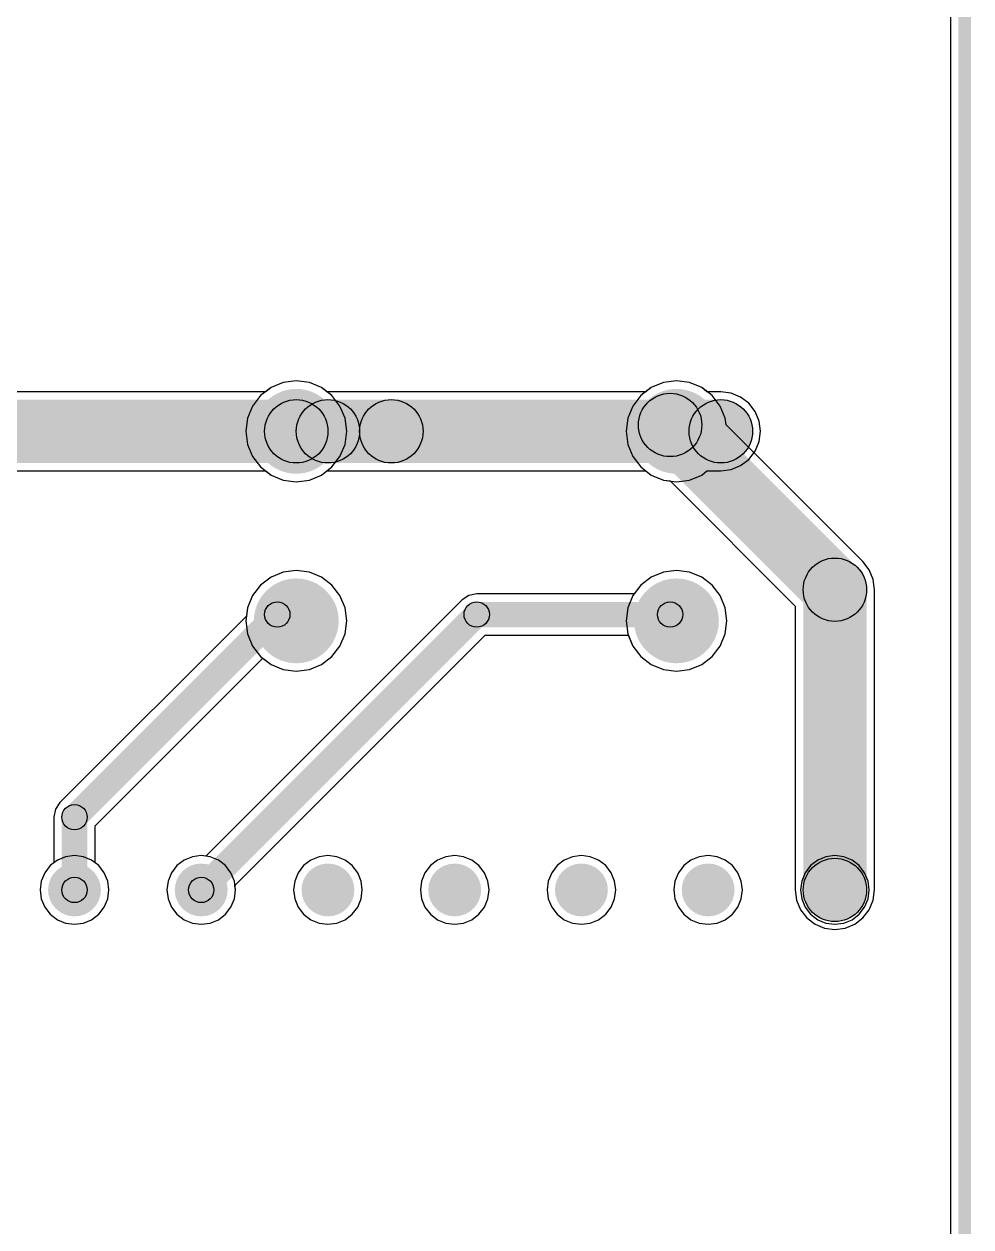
# Model space of a CAD drawing. Header units: millimetres. Extents: x -4.1 to 28.1, y -16.1 to 77.1.
# Drawn here: x 9.15 to 28.13, y 6.38 to 30.5 of the extents above; entities that cross this region are included whole.
import ezdxf

# ---------------------------------------------------------------- set-up
doc = ezdxf.new("R2010")
doc.units = ezdxf.units.MM
for name, color, linetype in [('BottomLayer', 5, 'Continuous'), ('KeepOutLayer', 6, 'Continuous'), ('PadHoleLayer', 156, 'Continuous'), ('TopLayer', 1, 'Continuous')]:
    doc.layers.add(name, color=color, linetype=linetype)

# ---------------------------------------------------------------- blocks, each defined once
blk = doc.blocks.new('DIP_18_5')
at = {"layer": 'BottomLayer'}
blk.add_hatch(color=5, dxfattribs=at).paths.add_polyline_path([(-4.78, 10.69), (-3.72, 10.69), (-3.72, 9.63), (-4.78, 9.63)])
h = blk.add_hatch(color=5, dxfattribs=at)
edge = h.paths.add_edge_path()
edge.add_arc((4.25, 10.16), 0.53, 0, 360)
h = blk.add_hatch(color=5, dxfattribs=at)
edge = h.paths.add_edge_path()
edge.add_arc((-4.25, 7.62), 0.53, 0, 360)
h = blk.add_hatch(color=5, dxfattribs=at)
edge = h.paths.add_edge_path()
edge.add_arc((4.25, 7.62), 0.53, 0, 360)
h = blk.add_hatch(color=5, dxfattribs=at)
edge = h.paths.add_edge_path()
edge.add_arc((-4.25, 5.08), 0.53, 0, 360)
h = blk.add_hatch(color=5, dxfattribs=at)
edge = h.paths.add_edge_path()
edge.add_arc((4.25, 5.08), 0.53, 0, 360)
h = blk.add_hatch(color=5, dxfattribs=at)
edge = h.paths.add_edge_path()
edge.add_arc((-4.25, 2.54), 0.53, 0, 360)
h = blk.add_hatch(color=5, dxfattribs=at)
edge = h.paths.add_edge_path()
edge.add_arc((4.25, 2.54), 0.53, 0, 360)
h = blk.add_hatch(color=5, dxfattribs=at)
edge = h.paths.add_edge_path()
edge.add_arc((-4.25, 0), 0.53, 0, 360)
h = blk.add_hatch(color=5, dxfattribs=at)
edge = h.paths.add_edge_path()
edge.add_arc((4.25, 0), 0.53, 0, 360)
h = blk.add_hatch(color=5, dxfattribs=at)
edge = h.paths.add_edge_path()
edge.add_arc((-4.25, -2.54), 0.53, 0, 360)
h = blk.add_hatch(color=5, dxfattribs=at)
edge = h.paths.add_edge_path()
edge.add_arc((4.25, -2.54), 0.53, 0, 360)
h = blk.add_hatch(color=5, dxfattribs=at)
edge = h.paths.add_edge_path()
edge.add_arc((-4.25, -5.08), 0.53, 0, 360)
h = blk.add_hatch(color=5, dxfattribs=at)
edge = h.paths.add_edge_path()
edge.add_arc((4.25, -5.08), 0.53, 0, 360)
h = blk.add_hatch(color=5, dxfattribs=at)
edge = h.paths.add_edge_path()
edge.add_arc((-4.25, -7.62), 0.53, 0, 360)
h = blk.add_hatch(color=5, dxfattribs=at)
edge = h.paths.add_edge_path()
edge.add_arc((4.25, -7.62), 0.53, 0, 360)
h = blk.add_hatch(color=5, dxfattribs=at)
edge = h.paths.add_edge_path()
edge.add_arc((-4.25, -10.16), 0.53, 0, 360)
h = blk.add_hatch(color=5, dxfattribs=at)
edge = h.paths.add_edge_path()
edge.add_arc((4.25, -10.16), 0.53, 0, 360)
at = {"layer": 'PadHoleLayer'}
h = blk.add_hatch(color=156, dxfattribs=at)
edge = h.paths.add_edge_path()
edge.add_arc((-4.25, 10.16), 0.33, 0, 360)
h = blk.add_hatch(color=156, dxfattribs=at)
edge = h.paths.add_edge_path()
edge.add_arc((4.25, 10.16), 0.33, 0, 360)
h = blk.add_hatch(color=156, dxfattribs=at)
edge = h.paths.add_edge_path()
edge.add_arc((-4.25, 7.62), 0.33, 0, 360)
h = blk.add_hatch(color=156, dxfattribs=at)
edge = h.paths.add_edge_path()
edge.add_arc((4.25, 7.62), 0.33, 0, 360)
h = blk.add_hatch(color=156, dxfattribs=at)
edge = h.paths.add_edge_path()
edge.add_arc((-4.25, 5.08), 0.33, 0, 360)
h = blk.add_hatch(color=156, dxfattribs=at)
edge = h.paths.add_edge_path()
edge.add_arc((4.25, 5.08), 0.33, 0, 360)
h = blk.add_hatch(color=156, dxfattribs=at)
edge = h.paths.add_edge_path()
edge.add_arc((-4.25, 2.54), 0.33, 0, 360)
h = blk.add_hatch(color=156, dxfattribs=at)
edge = h.paths.add_edge_path()
edge.add_arc((4.25, 2.54), 0.33, 0, 360)
h = blk.add_hatch(color=156, dxfattribs=at)
edge = h.paths.add_edge_path()
edge.add_arc((-4.25, 0), 0.33, 0, 360)
h = blk.add_hatch(color=156, dxfattribs=at)
edge = h.paths.add_edge_path()
edge.add_arc((4.25, 0), 0.33, 0, 360)
h = blk.add_hatch(color=156, dxfattribs=at)
edge = h.paths.add_edge_path()
edge.add_arc((-4.25, -2.54), 0.33, 0, 360)
h = blk.add_hatch(color=156, dxfattribs=at)
edge = h.paths.add_edge_path()
edge.add_arc((4.25, -2.54), 0.33, 0, 360)
h = blk.add_hatch(color=156, dxfattribs=at)
edge = h.paths.add_edge_path()
edge.add_arc((-4.25, -5.08), 0.33, 0, 360)
h = blk.add_hatch(color=156, dxfattribs=at)
edge = h.paths.add_edge_path()
edge.add_arc((4.25, -5.08), 0.33, 0, 360)
h = blk.add_hatch(color=156, dxfattribs=at)
edge = h.paths.add_edge_path()
edge.add_arc((-4.25, -7.62), 0.33, 0, 360)
h = blk.add_hatch(color=156, dxfattribs=at)
edge = h.paths.add_edge_path()
edge.add_arc((4.25, -7.62), 0.33, 0, 360)
h = blk.add_hatch(color=156, dxfattribs=at)
edge = h.paths.add_edge_path()
edge.add_arc((-4.25, -10.16), 0.33, 0, 360)
h = blk.add_hatch(color=156, dxfattribs=at)
edge = h.paths.add_edge_path()
edge.add_arc((4.25, -10.16), 0.33, 0, 360)
at = {"layer": 'TopLayer'}
blk.add_hatch(color=1, dxfattribs=at).paths.add_polyline_path([(-4.78, 10.69), (-3.72, 10.69), (-3.72, 9.63), (-4.78, 9.63)])
h = blk.add_hatch(color=1, dxfattribs=at)
edge = h.paths.add_edge_path()
edge.add_arc((4.25, 10.16), 0.53, 0, 360)
h = blk.add_hatch(color=1, dxfattribs=at)
edge = h.paths.add_edge_path()
edge.add_arc((-4.25, 7.62), 0.53, 0, 360)
h = blk.add_hatch(color=1, dxfattribs=at)
edge = h.paths.add_edge_path()
edge.add_arc((4.25, 7.62), 0.53, 0, 360)
h = blk.add_hatch(color=1, dxfattribs=at)
edge = h.paths.add_edge_path()
edge.add_arc((-4.25, 5.08), 0.53, 0, 360)
h = blk.add_hatch(color=1, dxfattribs=at)
edge = h.paths.add_edge_path()
edge.add_arc((4.25, 5.08), 0.53, 0, 360)
h = blk.add_hatch(color=1, dxfattribs=at)
edge = h.paths.add_edge_path()
edge.add_arc((-4.25, 2.54), 0.53, 0, 360)
h = blk.add_hatch(color=1, dxfattribs=at)
edge = h.paths.add_edge_path()
edge.add_arc((4.25, 2.54), 0.53, 0, 360)
h = blk.add_hatch(color=1, dxfattribs=at)
edge = h.paths.add_edge_path()
edge.add_arc((-4.25, 0), 0.53, 0, 360)
h = blk.add_hatch(color=1, dxfattribs=at)
edge = h.paths.add_edge_path()
edge.add_arc((4.25, 0), 0.53, 0, 360)
h = blk.add_hatch(color=1, dxfattribs=at)
edge = h.paths.add_edge_path()
edge.add_arc((-4.25, -2.54), 0.53, 0, 360)
h = blk.add_hatch(color=1, dxfattribs=at)
edge = h.paths.add_edge_path()
edge.add_arc((4.25, -2.54), 0.53, 0, 360)
h = blk.add_hatch(color=1, dxfattribs=at)
edge = h.paths.add_edge_path()
edge.add_arc((-4.25, -5.08), 0.53, 0, 360)
h = blk.add_hatch(color=1, dxfattribs=at)
edge = h.paths.add_edge_path()
edge.add_arc((4.25, -5.08), 0.53, 0, 360)
h = blk.add_hatch(color=1, dxfattribs=at)
edge = h.paths.add_edge_path()
edge.add_arc((-4.25, -7.62), 0.53, 0, 360)
h = blk.add_hatch(color=1, dxfattribs=at)
edge = h.paths.add_edge_path()
edge.add_arc((4.25, -7.62), 0.53, 0, 360)
h = blk.add_hatch(color=1, dxfattribs=at)
edge = h.paths.add_edge_path()
edge.add_arc((-4.25, -10.16), 0.53, 0, 360)
h = blk.add_hatch(color=1, dxfattribs=at)
edge = h.paths.add_edge_path()
edge.add_arc((4.25, -10.16), 0.53, 0, 360)
blk = doc.blocks.new('RELAY_HF41F_012_ZST_8')
at = {"layer": 'BottomLayer'}
h = blk.add_hatch(color=5, dxfattribs=at)
edge = h.paths.add_edge_path()
edge.add_arc((-20.2, 0), 0.85, 0, 360)
h = blk.add_hatch(color=5, dxfattribs=at)
edge = h.paths.add_edge_path()
edge.add_arc((-16.4, 0), 0.85, 0, 360)
at = {"layer": 'PadHoleLayer'}
h = blk.add_hatch(color=156, dxfattribs=at)
edge = h.paths.add_edge_path()
edge.add_arc((-20.2, 0), 0.65, 0, 360)
h = blk.add_hatch(color=156, dxfattribs=at)
edge = h.paths.add_edge_path()
edge.add_arc((-16.4, 0), 0.65, 0, 360)
at = {"layer": 'TopLayer'}
h = blk.add_hatch(color=1, dxfattribs=at)
edge = h.paths.add_edge_path()
edge.add_arc((-20.2, 0), 0.85, 0, 360)
h = blk.add_hatch(color=1, dxfattribs=at)
edge = h.paths.add_edge_path()
edge.add_arc((-16.4, 0), 0.85, 0, 360)
blk = doc.blocks.new('RELAY_HF41F_012_ZST_9')
at = {"layer": 'BottomLayer'}
h = blk.add_hatch(color=5, dxfattribs=at)
edge = h.paths.add_edge_path()
edge.add_arc((-20.2, 0), 0.85, 0, 360)
h = blk.add_hatch(color=5, dxfattribs=at)
edge = h.paths.add_edge_path()
edge.add_arc((-16.4, 0), 0.85, 0, 360)
at = {"layer": 'PadHoleLayer'}
h = blk.add_hatch(color=156, dxfattribs=at)
edge = h.paths.add_edge_path()
edge.add_arc((-20.2, 0), 0.65, 0, 360)
h = blk.add_hatch(color=156, dxfattribs=at)
edge = h.paths.add_edge_path()
edge.add_arc((-16.4, 0), 0.65, 0, 360)
at = {"layer": 'TopLayer'}
h = blk.add_hatch(color=1, dxfattribs=at)
edge = h.paths.add_edge_path()
edge.add_arc((-20.2, 0), 0.85, 0, 360)
h = blk.add_hatch(color=1, dxfattribs=at)
edge = h.paths.add_edge_path()
edge.add_arc((-16.4, 0), 0.85, 0, 360)

msp = doc.modelspace()

# ---------------------------------------------------------------- hatches: boundary and pattern name
at = {"layer": 'BottomLayer'}
for points in [[(6.985, 21.7), (6.985, 22.97), (14.605, 22.97), (14.605, 21.7)], [(15.24, 21.7), (15.24, 22.97), (16.51, 22.97), (16.51, 21.7)], [(16.51, 21.7), (16.51, 22.97), (23.114, 22.97), (23.114, 21.7)]]:
    msp.add_hatch(color=5, dxfattribs=at).paths.add_polyline_path(points)
h = msp.add_hatch(color=5, dxfattribs=at)
edge = h.paths.add_edge_path()
edge.add_arc((14.605, 22.335), 0.635, 0, 360)
h = msp.add_hatch(color=5, dxfattribs=at)
edge = h.paths.add_edge_path()
edge.add_arc((15.24, 22.335), 0.635, 0, 360)
h = msp.add_hatch(color=5, dxfattribs=at)
edge = h.paths.add_edge_path()
edge.add_arc((16.51, 22.335), 0.635, 0, 360)
h = msp.add_hatch(color=5, dxfattribs=at)
edge = h.paths.add_edge_path()
edge.add_arc((16.51, 22.335), 0.635, 0, 360)
h = msp.add_hatch(color=5, dxfattribs=at)
edge = h.paths.add_edge_path()
edge.add_arc((23.114, 22.335), 0.635, 0, 360)
at = {"layer": 'KeepOutLayer'}
msp.add_hatch(color=6, dxfattribs=at).paths.add_polyline_path([(28.127, -16), (27.873, -16), (27.873, 44), (28.127, 44)])
at = {"layer": 'TopLayer'}
h = msp.add_hatch(color=1, dxfattribs=at)
edge = h.paths.add_edge_path()
edge.add_arc((22.098, 22.462), 0.635, 0, 360)
for points in [[(21.649, 22.013), (22.547, 22.911), (25.849, 19.609), (24.951, 18.711)], [(26.035, 13.14), (24.765, 13.14), (24.765, 19.16), (26.035, 19.16)], [(10.34, 14.418), (9.98, 14.778), (14.044, 18.842), (14.404, 18.482)], [(12.88, 12.96), (12.52, 13.32), (18.042, 18.842), (18.402, 18.482)], [(18.222, 18.408), (18.222, 18.916), (22.098, 18.916), (22.098, 18.408)], [(10.414, 13.14), (9.906, 13.14), (9.906, 14.598), (10.414, 14.598)]]:
    msp.add_hatch(color=1, dxfattribs=at).paths.add_polyline_path(points)
h = msp.add_hatch(color=1, dxfattribs=at)
edge = h.paths.add_edge_path()
edge.add_arc((25.4, 19.16), 0.635, 0, 360)
h = msp.add_hatch(color=1, dxfattribs=at)
edge = h.paths.add_edge_path()
edge.add_arc((25.4, 19.16), 0.635, 0, 360)
h = msp.add_hatch(color=1, dxfattribs=at)
edge = h.paths.add_edge_path()
edge.add_arc((14.224, 18.662), 0.254, 0, 360)
h = msp.add_hatch(color=1, dxfattribs=at)
edge = h.paths.add_edge_path()
edge.add_arc((18.222, 18.662), 0.254, 0, 360)
h = msp.add_hatch(color=1, dxfattribs=at)
edge = h.paths.add_edge_path()
edge.add_arc((18.222, 18.662), 0.254, 0, 360)
h = msp.add_hatch(color=1, dxfattribs=at)
edge = h.paths.add_edge_path()
edge.add_arc((22.098, 18.662), 0.254, 0, 360)
h = msp.add_hatch(color=1, dxfattribs=at)
edge = h.paths.add_edge_path()
edge.add_arc((10.16, 14.598), 0.254, 0, 360)
h = msp.add_hatch(color=1, dxfattribs=at)
edge = h.paths.add_edge_path()
edge.add_arc((10.16, 14.598), 0.254, 0, 360)
h = msp.add_hatch(color=1, dxfattribs=at)
edge = h.paths.add_edge_path()
edge.add_arc((25.4, 13.14), 0.635, 0, 360)
h = msp.add_hatch(color=1, dxfattribs=at)
edge = h.paths.add_edge_path()
edge.add_arc((10.16, 13.14), 0.254, 0, 360)
h = msp.add_hatch(color=1, dxfattribs=at)
edge = h.paths.add_edge_path()
edge.add_arc((12.7, 13.14), 0.254, 0, 360)

# ---------------------------------------------------------------- linework, layer by layer
at = {"layer": 'BottomLayer'}
for p, q in [((27.715, 44), (27.715, -15.715)), ((14.099, 23.211), (13.993, 23.129)), ((14.343, 23.312), (14.099, 23.211)), ((14.605, 23.346), (14.343, 23.312)), ((14.867, 23.312), (14.605, 23.346)), ((15.111, 23.211), (14.867, 23.312)), ((15.22, 23.127), (15.111, 23.211)), ((21.719, 23.211), (21.613, 23.129)), ((21.963, 23.312), (21.719, 23.211)), ((22.225, 23.346), (21.963, 23.312)), ((22.487, 23.312), (22.225, 23.346)), ((22.731, 23.211), (22.487, 23.312)), ((22.837, 23.129), (22.731, 23.211)), ((13.993, 23.129), (7.597, 23.129)), ((15.24, 23.129), (15.22, 23.127)), ((21.613, 23.129), (15.24, 23.129)), ((23.114, 23.129), (22.837, 23.129)), ((23.32, 23.102), (23.114, 23.129)), ((23.511, 23.023), (23.32, 23.102)), ((23.676, 22.897), (23.511, 23.023)), ((23.802, 22.732), (23.676, 22.897)), ((23.881, 22.541), (23.802, 22.732)), ((23.908, 22.335), (23.881, 22.541)), ((23.881, 22.129), (23.908, 22.335)), ((23.802, 21.938), (23.881, 22.129)), ((23.511, 21.647), (23.676, 21.773)), ((23.676, 21.773), (23.802, 21.938)), ((7.597, 21.541), (13.993, 21.541)), ((13.993, 21.541), (14.099, 21.459)), ((15.111, 21.459), (15.22, 21.543)), ((15.22, 21.543), (15.24, 21.541)), ((15.24, 21.541), (21.613, 21.541)), ((21.613, 21.541), (21.719, 21.459)), ((22.731, 21.459), (22.837, 21.541)), ((22.837, 21.541), (23.114, 21.541)), ((23.114, 21.541), (23.32, 21.568)), ((23.32, 21.568), (23.511, 21.647)), ((14.099, 21.459), (14.343, 21.358)), ((14.343, 21.358), (14.605, 21.324)), ((14.605, 21.324), (14.867, 21.358)), ((14.867, 21.358), (15.111, 21.459)), ((21.719, 21.459), (21.963, 21.358)), ((21.963, 21.358), (22.225, 21.324)), ((22.225, 21.324), (22.487, 21.358)), ((22.487, 21.358), (22.731, 21.459)), ((14.605, 19.546), (14.343, 19.512)), ((14.867, 19.512), (14.605, 19.546)), ((22.225, 19.546), (21.963, 19.512)), ((22.487, 19.512), (22.225, 19.546)), ((14.099, 19.411), (13.89, 19.25)), ((14.343, 19.512), (14.099, 19.411)), ((15.111, 19.411), (14.867, 19.512)), ((15.32, 19.25), (15.111, 19.411)), ((21.719, 19.411), (21.51, 19.25)), ((21.963, 19.512), (21.719, 19.411)), ((22.731, 19.411), (22.487, 19.512)), ((22.94, 19.25), (22.731, 19.411)), ((13.89, 19.25), (13.729, 19.041)), ((15.481, 19.041), (15.32, 19.25)), ((21.51, 19.25), (21.349, 19.041)), ((23.101, 19.041), (22.94, 19.25)), ((13.729, 19.041), (13.628, 18.797)), ((15.582, 18.797), (15.481, 19.041)), ((21.349, 19.041), (21.248, 18.797)), ((23.202, 18.797), (23.101, 19.041)), ((13.628, 18.797), (13.594, 18.535)), ((15.616, 18.535), (15.582, 18.797)), ((21.248, 18.797), (21.214, 18.535)), ((23.236, 18.535), (23.202, 18.797)), ((13.594, 18.535), (13.628, 18.273)), ((15.582, 18.273), (15.616, 18.535)), ((21.214, 18.535), (21.248, 18.273)), ((23.202, 18.273), (23.236, 18.535)), ((13.628, 18.273), (13.729, 18.029)), ((15.481, 18.029), (15.582, 18.273)), ((21.248, 18.273), (21.349, 18.029)), ((23.101, 18.029), (23.202, 18.273)), ((13.729, 18.029), (13.89, 17.82)), ((15.32, 17.82), (15.481, 18.029)), ((21.349, 18.029), (21.51, 17.82)), ((22.94, 17.82), (23.101, 18.029)), ((13.89, 17.82), (14.099, 17.659)), ((14.099, 17.659), (14.343, 17.558)), ((14.867, 17.558), (15.111, 17.659)), ((15.111, 17.659), (15.32, 17.82)), ((21.51, 17.82), (21.719, 17.659)), ((21.719, 17.659), (21.963, 17.558)), ((22.487, 17.558), (22.731, 17.659)), ((22.731, 17.659), (22.94, 17.82)), ((14.343, 17.558), (14.605, 17.524)), ((14.605, 17.524), (14.867, 17.558)), ((21.963, 17.558), (22.225, 17.524)), ((22.225, 17.524), (22.487, 17.558)), ((9.982, 13.805), (9.816, 13.736)), ((10.16, 13.828), (9.982, 13.805)), ((10.338, 13.805), (10.16, 13.828)), ((10.504, 13.736), (10.338, 13.805)), ((12.522, 13.805), (12.356, 13.736)), ((12.7, 13.828), (12.522, 13.805)), ((12.878, 13.805), (12.7, 13.828)), ((13.044, 13.736), (12.878, 13.805)), ((15.062, 13.805), (14.896, 13.736)), ((15.24, 13.828), (15.062, 13.805)), ((15.418, 13.805), (15.24, 13.828)), ((15.584, 13.736), (15.418, 13.805)), ((17.602, 13.805), (17.436, 13.736)), ((17.78, 13.828), (17.602, 13.805)), ((17.958, 13.805), (17.78, 13.828)), ((18.124, 13.736), (17.958, 13.805)), ((20.142, 13.805), (19.976, 13.736)), ((20.32, 13.828), (20.142, 13.805)), ((20.498, 13.805), (20.32, 13.828)), ((20.664, 13.736), (20.498, 13.805)), ((22.682, 13.805), (22.516, 13.736)), ((22.86, 13.828), (22.682, 13.805)), ((23.038, 13.805), (22.86, 13.828)), ((23.204, 13.736), (23.038, 13.805)), ((25.222, 13.805), (25.056, 13.736)), ((25.4, 13.828), (25.222, 13.805)), ((25.578, 13.805), (25.4, 13.828)), ((25.744, 13.736), (25.578, 13.805)), ((9.673, 13.627), (9.564, 13.484)), ((9.816, 13.736), (9.673, 13.627)), ((10.647, 13.627), (10.504, 13.736)), ((10.756, 13.484), (10.647, 13.627)), ((12.213, 13.627), (12.104, 13.484)), ((12.356, 13.736), (12.213, 13.627)), ((13.187, 13.627), (13.044, 13.736)), ((13.296, 13.484), (13.187, 13.627)), ((14.753, 13.627), (14.644, 13.484)), ((14.896, 13.736), (14.753, 13.627)), ((15.727, 13.627), (15.584, 13.736)), ((15.836, 13.484), (15.727, 13.627)), ((17.293, 13.627), (17.184, 13.484)), ((17.436, 13.736), (17.293, 13.627)), ((18.267, 13.627), (18.124, 13.736)), ((18.376, 13.484), (18.267, 13.627)), ((19.833, 13.627), (19.724, 13.484)), ((19.976, 13.736), (19.833, 13.627)), ((20.807, 13.627), (20.664, 13.736)), ((20.916, 13.484), (20.807, 13.627)), ((22.373, 13.627), (22.264, 13.484)), ((22.516, 13.736), (22.373, 13.627)), ((23.347, 13.627), (23.204, 13.736)), ((23.456, 13.484), (23.347, 13.627)), ((24.913, 13.627), (24.804, 13.484)), ((25.056, 13.736), (24.913, 13.627)), ((25.887, 13.627), (25.744, 13.736)), ((25.996, 13.484), (25.887, 13.627)), ((9.495, 13.318), (9.472, 13.14)), ((9.564, 13.484), (9.495, 13.318)), ((10.825, 13.318), (10.756, 13.484)), ((10.848, 13.14), (10.825, 13.318)), ((12.035, 13.318), (12.012, 13.14)), ((12.104, 13.484), (12.035, 13.318)), ((13.365, 13.318), (13.296, 13.484)), ((13.388, 13.14), (13.365, 13.318)), ((14.575, 13.318), (14.552, 13.14)), ((14.644, 13.484), (14.575, 13.318)), ((15.905, 13.318), (15.836, 13.484)), ((15.928, 13.14), (15.905, 13.318)), ((17.115, 13.318), (17.092, 13.14)), ((17.184, 13.484), (17.115, 13.318)), ((18.445, 13.318), (18.376, 13.484)), ((18.468, 13.14), (18.445, 13.318)), ((19.655, 13.318), (19.632, 13.14)), ((19.724, 13.484), (19.655, 13.318)), ((20.985, 13.318), (20.916, 13.484)), ((21.008, 13.14), (20.985, 13.318)), ((22.195, 13.318), (22.172, 13.14)), ((22.264, 13.484), (22.195, 13.318)), ((23.525, 13.318), (23.456, 13.484)), ((23.548, 13.14), (23.525, 13.318)), ((24.735, 13.318), (24.712, 13.14)), ((24.804, 13.484), (24.735, 13.318)), ((26.065, 13.318), (25.996, 13.484)), ((26.088, 13.14), (26.065, 13.318)), ((9.472, 13.14), (9.495, 12.962)), ((10.825, 12.962), (10.848, 13.14)), ((12.012, 13.14), (12.035, 12.962)), ((13.365, 12.962), (13.388, 13.14)), ((14.552, 13.14), (14.575, 12.962)), ((15.905, 12.962), (15.928, 13.14)), ((17.092, 13.14), (17.115, 12.962)), ((18.445, 12.962), (18.468, 13.14)), ((19.632, 13.14), (19.655, 12.962)), ((20.985, 12.962), (21.008, 13.14)), ((22.172, 13.14), (22.195, 12.962)), ((23.525, 12.962), (23.548, 13.14)), ((24.712, 13.14), (24.735, 12.962)), ((26.065, 12.962), (26.088, 13.14)), ((9.495, 12.962), (9.564, 12.796)), ((9.564, 12.796), (9.673, 12.653)), ((10.647, 12.653), (10.756, 12.796)), ((10.756, 12.796), (10.825, 12.962)), ((12.035, 12.962), (12.104, 12.796)), ((12.104, 12.796), (12.213, 12.653)), ((13.187, 12.653), (13.296, 12.796)), ((13.296, 12.796), (13.365, 12.962)), ((14.575, 12.962), (14.644, 12.796)), ((14.644, 12.796), (14.753, 12.653)), ((15.727, 12.653), (15.836, 12.796)), ((15.836, 12.796), (15.905, 12.962)), ((17.115, 12.962), (17.184, 12.796)), ((17.184, 12.796), (17.293, 12.653)), ((18.267, 12.653), (18.376, 12.796)), ((18.376, 12.796), (18.445, 12.962)), ((19.655, 12.962), (19.724, 12.796)), ((19.724, 12.796), (19.833, 12.653)), ((20.807, 12.653), (20.916, 12.796)), ((20.916, 12.796), (20.985, 12.962)), ((22.195, 12.962), (22.264, 12.796)), ((22.264, 12.796), (22.373, 12.653)), ((23.347, 12.653), (23.456, 12.796)), ((23.456, 12.796), (23.525, 12.962)), ((24.735, 12.962), (24.804, 12.796)), ((24.804, 12.796), (24.913, 12.653)), ((25.887, 12.653), (25.996, 12.796)), ((25.996, 12.796), (26.065, 12.962)), ((9.673, 12.653), (9.816, 12.544)), ((9.816, 12.544), (9.982, 12.475)), ((10.338, 12.475), (10.504, 12.544)), ((10.504, 12.544), (10.647, 12.653)), ((12.213, 12.653), (12.356, 12.544)), ((12.356, 12.544), (12.522, 12.475)), ((12.878, 12.475), (13.044, 12.544)), ((13.044, 12.544), (13.187, 12.653)), ((14.753, 12.653), (14.896, 12.544)), ((14.896, 12.544), (15.062, 12.475)), ((15.418, 12.475), (15.584, 12.544)), ((15.584, 12.544), (15.727, 12.653)), ((17.293, 12.653), (17.436, 12.544)), ((17.436, 12.544), (17.602, 12.475)), ((17.958, 12.475), (18.124, 12.544)), ((18.124, 12.544), (18.267, 12.653)), ((19.833, 12.653), (19.976, 12.544)), ((19.976, 12.544), (20.142, 12.475)), ((20.498, 12.475), (20.664, 12.544)), ((20.664, 12.544), (20.807, 12.653)), ((22.373, 12.653), (22.516, 12.544)), ((22.516, 12.544), (22.682, 12.475)), ((23.038, 12.475), (23.204, 12.544)), ((23.204, 12.544), (23.347, 12.653)), ((24.913, 12.653), (25.056, 12.544)), ((25.056, 12.544), (25.222, 12.475)), ((25.578, 12.475), (25.744, 12.544)), ((25.744, 12.544), (25.887, 12.653)), ((9.982, 12.475), (10.16, 12.452)), ((10.16, 12.452), (10.338, 12.475)), ((12.522, 12.475), (12.7, 12.452)), ((12.7, 12.452), (12.878, 12.475)), ((15.062, 12.475), (15.24, 12.452)), ((15.24, 12.452), (15.418, 12.475)), ((17.602, 12.475), (17.78, 12.452)), ((17.78, 12.452), (17.958, 12.475)), ((20.142, 12.475), (20.32, 12.452)), ((20.32, 12.452), (20.498, 12.475)), ((22.682, 12.475), (22.86, 12.452)), ((22.86, 12.452), (23.038, 12.475)), ((25.222, 12.475), (25.4, 12.452)), ((25.4, 12.452), (25.578, 12.475))]:
    msp.add_line(p, q, dxfattribs=at)
for centre in [(14.605, 22.335), (15.24, 22.335), (16.51, 22.335), (16.51, 22.335), (23.114, 22.335)]:
    msp.add_circle(centre, 0.635, dxfattribs=at)
at = {"layer": 'TopLayer'}
for p, q in [((27.715, 44), (27.715, -15.715)), ((14.099, 23.211), (13.89, 23.05)), ((14.343, 23.312), (14.099, 23.211)), ((14.605, 23.346), (14.343, 23.312)), ((14.867, 23.312), (14.605, 23.346)), ((15.111, 23.211), (14.867, 23.312)), ((15.32, 23.05), (15.111, 23.211)), ((21.719, 23.211), (21.51, 23.05)), ((21.963, 23.312), (21.719, 23.211)), ((22.225, 23.346), (21.963, 23.312)), ((22.487, 23.312), (22.225, 23.346)), ((22.731, 23.211), (22.487, 23.312)), ((22.94, 23.05), (22.731, 23.211)), ((13.89, 23.05), (13.729, 22.841)), ((15.481, 22.841), (15.32, 23.05)), ((21.51, 23.05), (21.349, 22.841)), ((23.101, 22.841), (22.94, 23.05)), ((13.729, 22.841), (13.628, 22.597)), ((15.582, 22.597), (15.481, 22.841)), ((21.349, 22.841), (21.248, 22.597)), ((23.202, 22.597), (23.101, 22.841)), ((13.628, 22.597), (13.594, 22.335)), ((15.616, 22.335), (15.582, 22.597)), ((21.248, 22.597), (21.214, 22.335)), ((23.219, 22.464), (23.202, 22.597)), ((25.962, 19.722), (23.219, 22.464)), ((13.594, 22.335), (13.628, 22.073)), ((15.582, 22.073), (15.616, 22.335)), ((21.214, 22.335), (21.248, 22.073)), ((13.628, 22.073), (13.729, 21.829)), ((15.481, 21.829), (15.582, 22.073)), ((21.248, 22.073), (21.349, 21.829)), ((13.729, 21.829), (13.89, 21.62)), ((15.32, 21.62), (15.481, 21.829)), ((21.349, 21.829), (21.51, 21.62)), ((13.89, 21.62), (14.099, 21.459)), ((15.111, 21.459), (15.32, 21.62)), ((21.51, 21.62), (21.719, 21.459)), ((14.099, 21.459), (14.343, 21.358)), ((14.343, 21.358), (14.605, 21.324)), ((14.605, 21.324), (14.867, 21.358)), ((14.867, 21.358), (15.111, 21.459)), ((21.719, 21.459), (21.963, 21.358)), ((21.963, 21.358), (22.096, 21.341)), ((22.096, 21.341), (24.606, 18.831)), ((14.605, 19.546), (14.343, 19.512)), ((14.867, 19.512), (14.605, 19.546)), ((22.225, 19.546), (21.963, 19.512)), ((22.487, 19.512), (22.225, 19.546)), ((26.088, 19.557), (25.962, 19.722)), ((25.962, 19.722), (25.962, 19.722)), ((26.167, 19.366), (26.088, 19.557)), ((14.099, 19.411), (13.89, 19.25)), ((14.343, 19.512), (14.099, 19.411)), ((15.111, 19.411), (14.867, 19.512)), ((15.32, 19.25), (15.111, 19.411)), ((21.719, 19.411), (21.51, 19.25)), ((21.963, 19.512), (21.719, 19.411)), ((22.731, 19.411), (22.487, 19.512)), ((22.94, 19.25), (22.731, 19.411)), ((26.194, 19.16), (26.167, 19.366)), ((13.89, 19.25), (13.729, 19.041)), ((15.481, 19.041), (15.32, 19.25)), ((18.222, 19.076), (18.063, 19.045)), ((21.377, 19.076), (18.222, 19.076)), ((21.51, 19.25), (21.377, 19.076)), ((23.101, 19.041), (22.94, 19.25)), ((26.194, 13.14), (26.194, 19.16)), ((26.194, 19.16), (26.194, 19.16)), ((17.929, 18.955), (12.79, 13.816)), ((13.729, 19.041), (13.628, 18.797)), ((15.582, 18.797), (15.481, 19.041)), ((18.063, 19.045), (17.929, 18.955)), ((23.202, 18.797), (23.101, 19.041)), ((24.606, 18.831), (24.606, 13.14)), ((13.607, 18.631), (9.867, 14.891)), ((13.628, 18.797), (13.607, 18.631)), ((15.616, 18.535), (15.582, 18.797)), ((23.236, 18.535), (23.202, 18.797)), ((15.582, 18.273), (15.616, 18.535)), ((23.202, 18.273), (23.236, 18.535)), ((13.376, 13.23), (18.394, 18.248)), ((15.481, 18.029), (15.582, 18.273)), ((18.394, 18.248), (21.259, 18.248)), ((21.259, 18.248), (21.349, 18.029)), ((23.101, 18.029), (23.202, 18.273)), ((15.32, 17.82), (15.481, 18.029)), ((21.349, 18.029), (21.51, 17.82)), ((22.94, 17.82), (23.101, 18.029)), ((10.574, 14.426), (13.934, 17.786)), ((13.934, 17.786), (14.099, 17.659)), ((14.099, 17.659), (14.343, 17.558)), ((14.867, 17.558), (15.111, 17.659)), ((15.111, 17.659), (15.32, 17.82)), ((21.51, 17.82), (21.719, 17.659)), ((21.719, 17.659), (21.963, 17.558)), ((22.487, 17.558), (22.731, 17.659)), ((22.731, 17.659), (22.94, 17.82)), ((14.343, 17.558), (14.605, 17.524)), ((14.605, 17.524), (14.867, 17.558)), ((21.963, 17.558), (22.225, 17.524)), ((22.225, 17.524), (22.487, 17.558)), ((9.777, 14.757), (9.746, 14.598)), ((9.867, 14.891), (9.777, 14.757)), ((9.746, 14.598), (9.746, 13.682)), ((10.574, 13.682), (10.574, 14.426)), ((12.522, 13.805), (12.356, 13.736)), ((12.7, 13.828), (12.522, 13.805)), ((12.79, 13.816), (12.7, 13.828)), ((15.062, 13.805), (14.896, 13.736)), ((15.24, 13.828), (15.062, 13.805)), ((15.418, 13.805), (15.24, 13.828)), ((15.584, 13.736), (15.418, 13.805)), ((17.602, 13.805), (17.436, 13.736)), ((17.78, 13.828), (17.602, 13.805)), ((17.958, 13.805), (17.78, 13.828)), ((18.124, 13.736), (17.958, 13.805)), ((20.142, 13.805), (19.976, 13.736)), ((20.32, 13.828), (20.142, 13.805)), ((20.498, 13.805), (20.32, 13.828)), ((20.664, 13.736), (20.498, 13.805)), ((22.682, 13.805), (22.516, 13.736)), ((22.86, 13.828), (22.682, 13.805)), ((23.038, 13.805), (22.86, 13.828)), ((23.204, 13.736), (23.038, 13.805)), ((9.673, 13.627), (9.564, 13.484)), ((9.746, 13.682), (9.673, 13.627)), ((10.647, 13.627), (10.574, 13.682)), ((10.756, 13.484), (10.647, 13.627)), ((12.213, 13.627), (12.104, 13.484)), ((12.356, 13.736), (12.213, 13.627)), ((14.753, 13.627), (14.644, 13.484)), ((14.896, 13.736), (14.753, 13.627)), ((15.727, 13.627), (15.584, 13.736)), ((15.836, 13.484), (15.727, 13.627)), ((17.293, 13.627), (17.184, 13.484)), ((17.436, 13.736), (17.293, 13.627)), ((18.267, 13.627), (18.124, 13.736)), ((18.376, 13.484), (18.267, 13.627)), ((19.833, 13.627), (19.724, 13.484)), ((19.976, 13.736), (19.833, 13.627)), ((20.807, 13.627), (20.664, 13.736)), ((20.916, 13.484), (20.807, 13.627)), ((22.373, 13.627), (22.264, 13.484)), ((22.516, 13.736), (22.373, 13.627)), ((23.347, 13.627), (23.204, 13.736)), ((23.456, 13.484), (23.347, 13.627)), ((9.495, 13.318), (9.472, 13.14)), ((9.564, 13.484), (9.495, 13.318)), ((10.825, 13.318), (10.756, 13.484)), ((10.848, 13.14), (10.825, 13.318)), ((12.035, 13.318), (12.012, 13.14)), ((12.104, 13.484), (12.035, 13.318)), ((14.575, 13.318), (14.552, 13.14)), ((14.644, 13.484), (14.575, 13.318)), ((15.905, 13.318), (15.836, 13.484)), ((15.928, 13.14), (15.905, 13.318)), ((17.115, 13.318), (17.092, 13.14)), ((17.184, 13.484), (17.115, 13.318)), ((18.445, 13.318), (18.376, 13.484)), ((18.468, 13.14), (18.445, 13.318)), ((19.655, 13.318), (19.632, 13.14)), ((19.724, 13.484), (19.655, 13.318)), ((20.985, 13.318), (20.916, 13.484)), ((21.008, 13.14), (20.985, 13.318)), ((22.195, 13.318), (22.172, 13.14)), ((22.264, 13.484), (22.195, 13.318)), ((23.525, 13.318), (23.456, 13.484)), ((23.548, 13.14), (23.525, 13.318)), ((9.472, 13.14), (9.495, 12.962)), ((10.825, 12.962), (10.848, 13.14)), ((12.012, 13.14), (12.035, 12.962)), ((13.365, 12.962), (13.388, 13.14)), ((13.388, 13.14), (13.376, 13.23)), ((14.552, 13.14), (14.575, 12.962)), ((15.905, 12.962), (15.928, 13.14)), ((17.092, 13.14), (17.115, 12.962)), ((18.445, 12.962), (18.468, 13.14)), ((19.632, 13.14), (19.655, 12.962)), ((20.985, 12.962), (21.008, 13.14)), ((22.172, 13.14), (22.195, 12.962)), ((23.525, 12.962), (23.548, 13.14)), ((24.606, 13.14), (24.633, 12.934)), ((26.167, 12.934), (26.194, 13.14)), ((9.495, 12.962), (9.564, 12.796)), ((9.564, 12.796), (9.673, 12.653)), ((10.647, 12.653), (10.756, 12.796)), ((10.756, 12.796), (10.825, 12.962)), ((12.035, 12.962), (12.104, 12.796)), ((12.104, 12.796), (12.213, 12.653)), ((13.187, 12.653), (13.296, 12.796)), ((13.296, 12.796), (13.365, 12.962)), ((14.575, 12.962), (14.644, 12.796)), ((14.644, 12.796), (14.753, 12.653)), ((15.727, 12.653), (15.836, 12.796)), ((15.836, 12.796), (15.905, 12.962)), ((17.115, 12.962), (17.184, 12.796)), ((17.184, 12.796), (17.293, 12.653)), ((18.267, 12.653), (18.376, 12.796)), ((18.376, 12.796), (18.445, 12.962)), ((19.655, 12.962), (19.724, 12.796)), ((19.724, 12.796), (19.833, 12.653)), ((20.807, 12.653), (20.916, 12.796)), ((20.916, 12.796), (20.985, 12.962)), ((22.195, 12.962), (22.264, 12.796)), ((22.264, 12.796), (22.373, 12.653)), ((23.347, 12.653), (23.456, 12.796)), ((23.456, 12.796), (23.525, 12.962)), ((24.633, 12.934), (24.712, 12.743)), ((26.088, 12.743), (26.167, 12.934)), ((9.673, 12.653), (9.816, 12.544)), ((9.816, 12.544), (9.982, 12.475)), ((10.338, 12.475), (10.504, 12.544)), ((10.504, 12.544), (10.647, 12.653)), ((12.213, 12.653), (12.356, 12.544)), ((12.356, 12.544), (12.522, 12.475)), ((12.878, 12.475), (13.044, 12.544)), ((13.044, 12.544), (13.187, 12.653)), ((14.753, 12.653), (14.896, 12.544)), ((14.896, 12.544), (15.062, 12.475)), ((15.418, 12.475), (15.584, 12.544)), ((15.584, 12.544), (15.727, 12.653)), ((17.293, 12.653), (17.436, 12.544)), ((17.436, 12.544), (17.602, 12.475)), ((17.958, 12.475), (18.124, 12.544)), ((18.124, 12.544), (18.267, 12.653)), ((19.833, 12.653), (19.976, 12.544)), ((19.976, 12.544), (20.142, 12.475)), ((20.498, 12.475), (20.664, 12.544)), ((20.664, 12.544), (20.807, 12.653)), ((22.373, 12.653), (22.516, 12.544)), ((22.516, 12.544), (22.682, 12.475)), ((23.038, 12.475), (23.204, 12.544)), ((23.204, 12.544), (23.347, 12.653)), ((24.712, 12.743), (24.838, 12.578)), ((24.838, 12.578), (25.003, 12.452)), ((25.797, 12.452), (25.962, 12.578)), ((25.962, 12.578), (26.088, 12.743)), ((9.982, 12.475), (10.16, 12.452)), ((10.16, 12.452), (10.338, 12.475)), ((12.522, 12.475), (12.7, 12.452)), ((12.7, 12.452), (12.878, 12.475)), ((15.062, 12.475), (15.24, 12.452)), ((15.24, 12.452), (15.418, 12.475)), ((17.602, 12.475), (17.78, 12.452)), ((17.78, 12.452), (17.958, 12.475)), ((20.142, 12.475), (20.32, 12.452)), ((20.32, 12.452), (20.498, 12.475)), ((22.682, 12.475), (22.86, 12.452)), ((22.86, 12.452), (23.038, 12.475)), ((25.003, 12.452), (25.194, 12.373)), ((25.194, 12.373), (25.4, 12.346)), ((25.4, 12.346), (25.606, 12.373)), ((25.606, 12.373), (25.797, 12.452))]:
    msp.add_line(p, q, dxfattribs=at)
for centre, radius in [((22.098, 22.462), 0.635), ((25.4, 19.16), 0.635), ((25.4, 19.16), 0.635), ((14.224, 18.662), 0.254), ((18.222, 18.662), 0.254), ((18.222, 18.662), 0.254), ((22.098, 18.662), 0.254), ((10.16, 14.598), 0.254), ((10.16, 14.598), 0.254), ((25.4, 13.14), 0.635), ((10.16, 13.14), 0.254), ((12.7, 13.14), 0.254)]:
    msp.add_circle(centre, radius, dxfattribs=at)

# ---------------------------------------------------------------- block references
at = {"rotation": 90}
for name, p in [('RELAY_HF41F_012_ZST_9', (14.605, 38.735)), ('RELAY_HF41F_012_ZST_8', (22.225, 38.735)), ('DIP_18_5', (15.24, 8.89))]:
    msp.add_blockref(name, p, dxfattribs=at)

doc.saveas('drawing.dxf')
